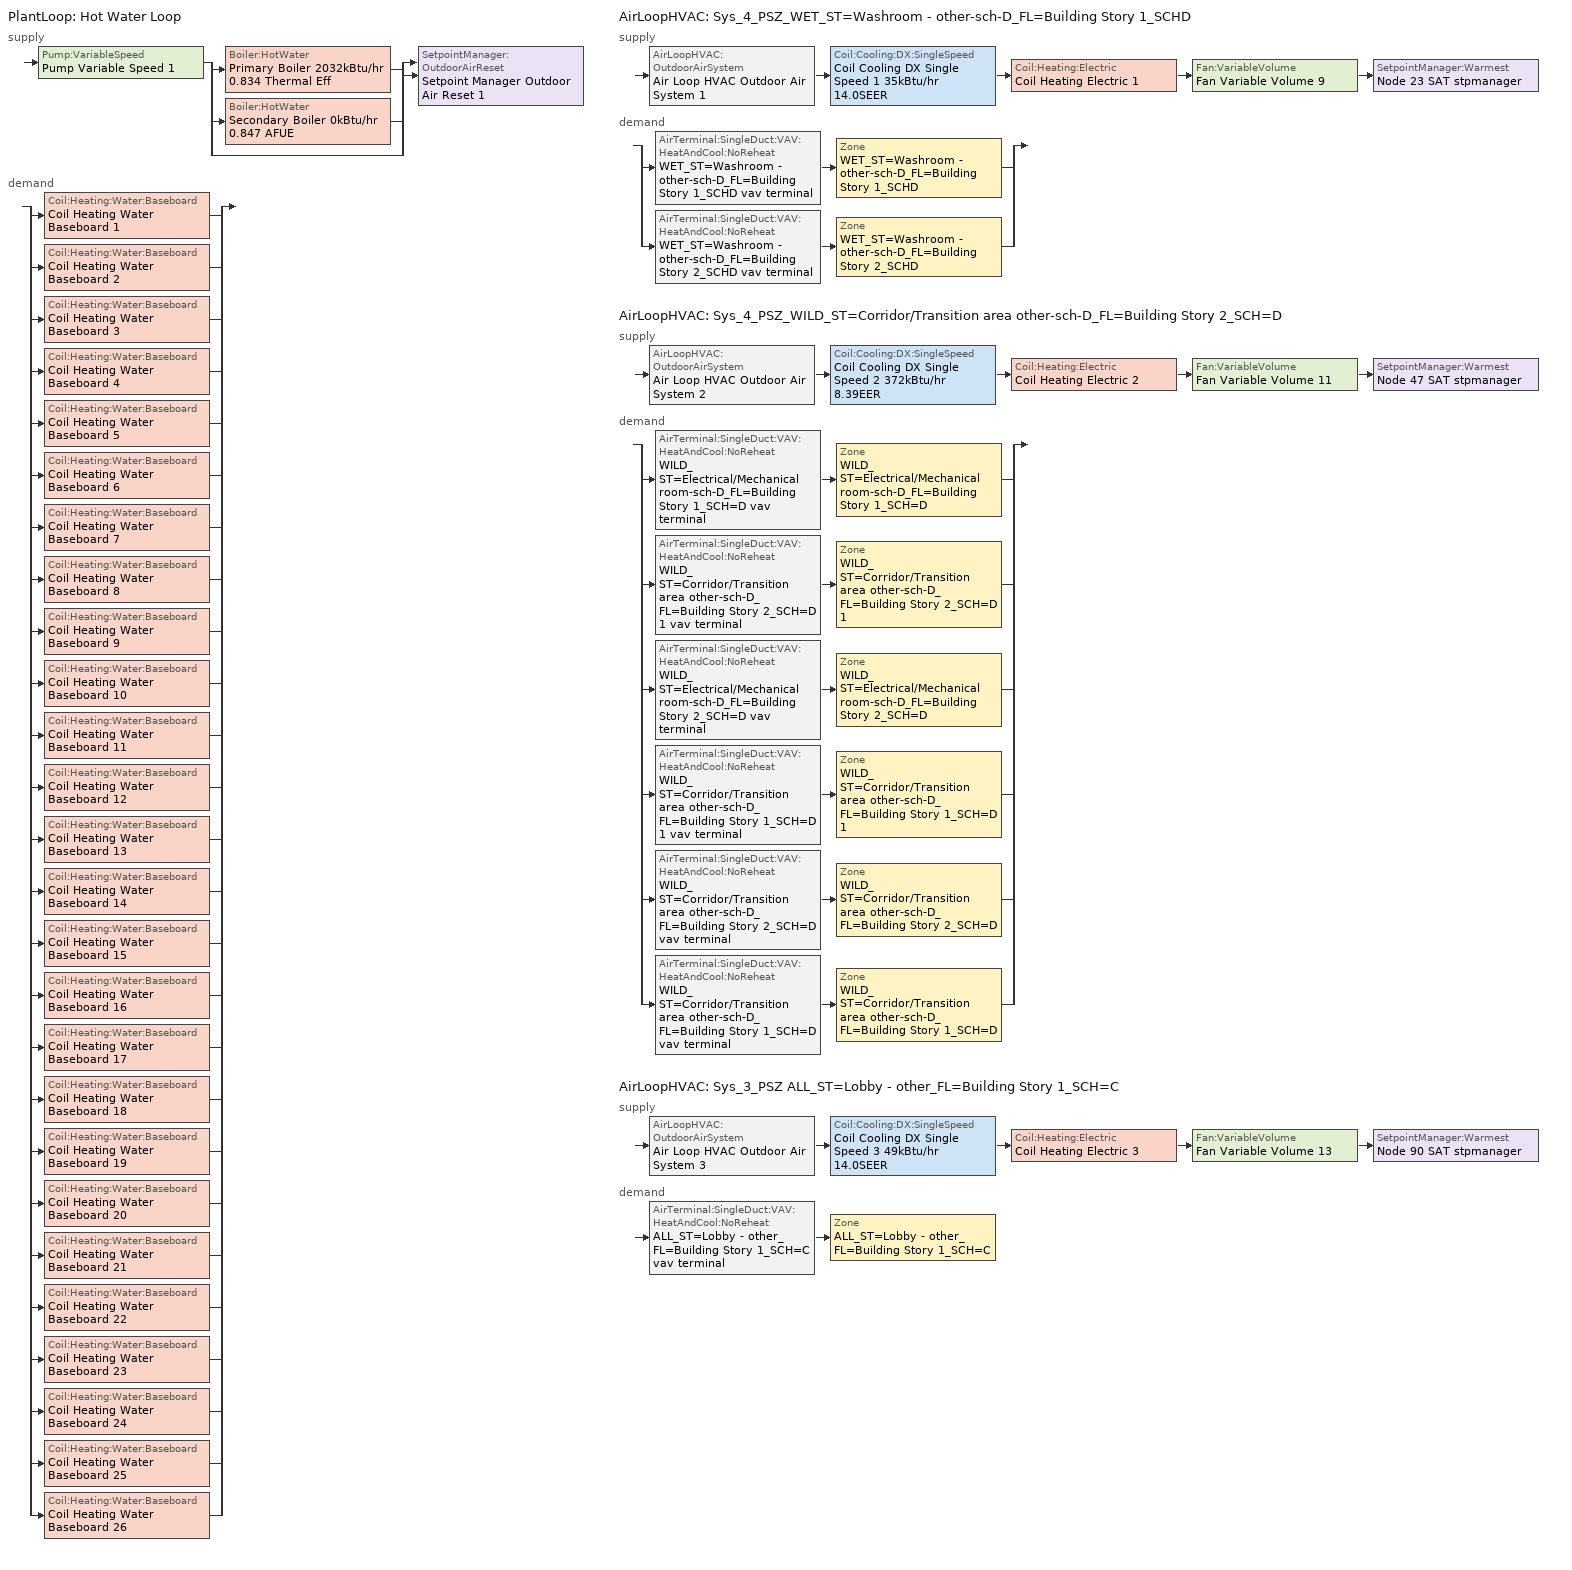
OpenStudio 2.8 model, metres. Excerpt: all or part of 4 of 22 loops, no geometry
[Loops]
PlantLoop 'Hot Water Loop'
 supply: Pump:VariableSpeed 'Pump Variable Speed 1' > split
  | Boiler:HotWater 'Primary Boiler 2032kBtu/hr 0.834 Thermal Eff'
  | Boiler:HotWater 'Secondary Boiler 0kBtu/hr 0.847 AFUE'
  | bypass
  join > SetpointManager:OutdoorAirReset 'Setpoint Manager Outdoor Air Reset 1'
 demand: split
  | Coil:Heating:Water:Baseboard 'Coil Heating Water Baseboard 1'
  | Coil:Heating:Water:Baseboard 'Coil Heating Water Baseboard 2'
  | Coil:Heating:Water:Baseboard 'Coil Heating Water Baseboard 3'
  | Coil:Heating:Water:Baseboard 'Coil Heating Water Baseboard 4'
  | Coil:Heating:Water:Baseboard 'Coil Heating Water Baseboard 5'
  | Coil:Heating:Water:Baseboard 'Coil Heating Water Baseboard 6'
  | Coil:Heating:Water:Baseboard 'Coil Heating Water Baseboard 7'
  | Coil:Heating:Water:Baseboard 'Coil Heating Water Baseboard 8'
  | Coil:Heating:Water:Baseboard 'Coil Heating Water Baseboard 9'
  | Coil:Heating:Water:Baseboard 'Coil Heating Water Baseboard 10'
  | Coil:Heating:Water:Baseboard 'Coil Heating Water Baseboard 11'
  | Coil:Heating:Water:Baseboard 'Coil Heating Water Baseboard 12'
  | Coil:Heating:Water:Baseboard 'Coil Heating Water Baseboard 13'
  | Coil:Heating:Water:Baseboard 'Coil Heating Water Baseboard 14'
  | Coil:Heating:Water:Baseboard 'Coil Heating Water Baseboard 15'
  | Coil:Heating:Water:Baseboard 'Coil Heating Water Baseboard 16'
  | Coil:Heating:Water:Baseboard 'Coil Heating Water Baseboard 17'
  | Coil:Heating:Water:Baseboard 'Coil Heating Water Baseboard 18'
  | Coil:Heating:Water:Baseboard 'Coil Heating Water Baseboard 19'
  | Coil:Heating:Water:Baseboard 'Coil Heating Water Baseboard 20'
  | Coil:Heating:Water:Baseboard 'Coil Heating Water Baseboard 21'
  | Coil:Heating:Water:Baseboard 'Coil Heating Water Baseboard 22'
  | Coil:Heating:Water:Baseboard 'Coil Heating Water Baseboard 23'
  | Coil:Heating:Water:Baseboard 'Coil Heating Water Baseboard 24'
  | Coil:Heating:Water:Baseboard 'Coil Heating Water Baseboard 25'
  | Coil:Heating:Water:Baseboard 'Coil Heating Water Baseboard 26'
AirLoopHVAC 'Sys_4_PSZ_WET_ST=Washroom - other-sch-D_FL=Building Story 1_SCHD'
 supply: AirLoopHVAC:OutdoorAirSystem 'Air Loop HVAC Outdoor Air System 1' > Coil:Cooling:DX:SingleSpeed 'Coil Cooling DX Single Speed 1 35kBtu/hr 14.0SEER' > Coil:Heating:Electric 'Coil Heating Electric 1' > Fan:VariableVolume 'Fan Variable Volume 9' > SetpointManager:Warmest 'Node 23 SAT stpmanager'
 demand: split
  | AirTerminal:SingleDuct:VAV:HeatAndCool:NoReheat 'WET_ST=Washroom - other-sch-D_FL=Building Story 1_SCHD vav terminal' > Zone 'WET_ST=Washroom - other-sch-D_FL=Building Story 1_SCHD'
  | AirTerminal:SingleDuct:VAV:HeatAndCool:NoReheat 'WET_ST=Washroom - other-sch-D_FL=Building Story 2_SCHD vav terminal' > Zone 'WET_ST=Washroom - other-sch-D_FL=Building Story 2_SCHD'
AirLoopHVAC 'Sys_4_PSZ_WILD_ST=Corridor/Transition area other-sch-D_FL=Building Story 2_SCH=D'
 supply: AirLoopHVAC:OutdoorAirSystem 'Air Loop HVAC Outdoor Air System 2' > Coil:Cooling:DX:SingleSpeed 'Coil Cooling DX Single Speed 2 372kBtu/hr 8.39EER' > Coil:Heating:Electric 'Coil Heating Electric 2' > Fan:VariableVolume 'Fan Variable Volume 11' > SetpointManager:Warmest 'Node 47 SAT stpmanager'
 demand: split
  | AirTerminal:SingleDuct:VAV:HeatAndCool:NoReheat 'WILD_ST=Electrical/Mechanical room-sch-D_FL=Building Story 1_SCH=D vav terminal' > Zone 'WILD_ST=Electrical/Mechanical room-sch-D_FL=Building Story 1_SCH=D'
  | AirTerminal:SingleDuct:VAV:HeatAndCool:NoReheat 'WILD_ST=Corridor/Transition area other-sch-D_FL=Building Story 2_SCH=D 1 vav terminal' > Zone 'WILD_ST=Corridor/Transition area other-sch-D_FL=Building Story 2_SCH=D 1'
  | AirTerminal:SingleDuct:VAV:HeatAndCool:NoReheat 'WILD_ST=Electrical/Mechanical room-sch-D_FL=Building Story 2_SCH=D vav terminal' > Zone 'WILD_ST=Electrical/Mechanical room-sch-D_FL=Building Story 2_SCH=D'
  | AirTerminal:SingleDuct:VAV:HeatAndCool:NoReheat 'WILD_ST=Corridor/Transition area other-sch-D_FL=Building Story 1_SCH=D 1 vav terminal' > Zone 'WILD_ST=Corridor/Transition area other-sch-D_FL=Building Story 1_SCH=D 1'
  | AirTerminal:SingleDuct:VAV:HeatAndCool:NoReheat 'WILD_ST=Corridor/Transition area other-sch-D_FL=Building Story 2_SCH=D vav terminal' > Zone 'WILD_ST=Corridor/Transition area other-sch-D_FL=Building Story 2_SCH=D'
  | AirTerminal:SingleDuct:VAV:HeatAndCool:NoReheat 'WILD_ST=Corridor/Transition area other-sch-D_FL=Building Story 1_SCH=D vav terminal' > Zone 'WILD_ST=Corridor/Transition area other-sch-D_FL=Building Story 1_SCH=D'
AirLoopHVAC 'Sys_3_PSZ ALL_ST=Lobby - other_FL=Building Story 1_SCH=C'
 supply: AirLoopHVAC:OutdoorAirSystem 'Air Loop HVAC Outdoor Air System 3' > Coil:Cooling:DX:SingleSpeed 'Coil Cooling DX Single Speed 3 49kBtu/hr 14.0SEER' > Coil:Heating:Electric 'Coil Heating Electric 3' > Fan:VariableVolume 'Fan Variable Volume 13' > SetpointManager:Warmest 'Node 90 SAT stpmanager'
 demand: AirTerminal:SingleDuct:VAV:HeatAndCool:NoReheat 'ALL_ST=Lobby - other_FL=Building Story 1_SCH=C vav terminal' > Zone 'ALL_ST=Lobby - other_FL=Building Story 1_SCH=C'
[Sizing:Zone] Zone Cooling Design Supply Air Temperature Input Method=SupplyAirTemperature; Zone Cooling Design Supply Air Temperature {C}=13; Zone Cooling Design Supply Air Temperature Difference {deltaC}=11.11; Zone Heating Design Supply Air Temperature Input Method=SupplyAirTemperature; Zone Heating Design Supply Air Temperature {C}=43; Zone Heating Design Supply Air Temperature Difference {deltaC}=11.11; Zone Cooling Design Supply Air Humidity Ratio {kg-H2O/kg-air}=0.0085; Zone Heating Design Supply Air Humidity Ratio {kg-H2O/kg-air}=0.008; Zone Heating Sizing Factor=1.3; Zone Cooling Sizing Factor=1.1; Cooling Design Air Flow Method=DesignDay; Heating Design Air Flow Method=DesignDay; Account for Dedicated Outdoor Air System=No; Dedicated Outdoor Air System Control Strategy=NeutralSupplyAir; Dedicated Outdoor Air Low Setpoint Temperature for Design {C}=autosize; Dedicated Outdoor Air High Setpoint Temperature for Design {C}=autosize
WET_ST=Washroom - other-sch-D_FL=Building Story 1_SCHD; WET_ST=Washroom - other-sch-D_FL=Building Story 2_SCHD; ALL_ST=Lobby - other_FL=Building Story 1_SCH=C; WILD_ST=Corridor/Transition area other-sch-D_FL=Building Story 2_SCH=D; WILD_ST=Corridor/Transition area other-sch-D_FL=Building Story 1_SCH=D; WILD_ST=Corridor/Transition area other-sch-D_FL=Building Story 1_SCH=D 1; WILD_ST=Corridor/Transition area other-sch-D_FL=Building Story 2_SCH=D 1; WILD_ST=Electrical/Mechanical room-sch-D_FL=Building Story 1_SCH=D; WILD_ST=Electrical/Mechanical room-sch-D_FL=Building Story 2_SCH=D
[Zone equipment]
WET_ST=Washroom - other-sch-D_FL=Building Story 1_SCHD: WET_ST=Washroom - other-sch-D_FL=Building Story 1_SCHD erv doas, Zone HVAC Baseboard Convective Water 1, WET_ST=Washroom - other-sch-D_FL=Building Story 1_SCHD vav terminal
WET_ST=Washroom - other-sch-D_FL=Building Story 2_SCHD: WET_ST=Washroom - other-sch-D_FL=Building Story 2_SCHD erv doas, Zone HVAC Baseboard Convective Water 2, WET_ST=Washroom - other-sch-D_FL=Building Story 2_SCHD vav terminal
ALL_ST=Lobby - other_FL=Building Story 1_SCH=C: ALL_ST=Lobby - other_FL=Building Story 1_SCH=C erv doas, Zone HVAC Baseboard Convective Water 9, ALL_ST=Lobby - other_FL=Building Story 1_SCH=C vav terminal
WILD_ST=Corridor/Transition area other-sch-D_FL=Building Story 2_SCH=D: WILD_ST=Corridor/Transition area other-sch-D_FL=Building Story 2_SCH=D erv doas, Zone HVAC Baseboard Convective Water 3, WILD_ST=Corridor/Transition area other-sch-D_FL=Building Story 2_SCH=D vav terminal
WILD_ST=Corridor/Transition area other-sch-D_FL=Building Story 1_SCH=D: WILD_ST=Corridor/Transition area other-sch-D_FL=Building Story 1_SCH=D erv doas, Zone HVAC Baseboard Convective Water 4, WILD_ST=Corridor/Transition area other-sch-D_FL=Building Story 1_SCH=D vav terminal
WILD_ST=Corridor/Transition area other-sch-D_FL=Building Story 1_SCH=D 1: WILD_ST=Corridor/Transition area other-sch-D_FL=Building Story 1_SCH=D 1 erv doas, Zone HVAC Baseboard Convective Water 5, WILD_ST=Corridor/Transition area other-sch-D_FL=Building Story 1_SCH=D 1 vav terminal
WILD_ST=Corridor/Transition area other-sch-D_FL=Building Story 2_SCH=D 1: WILD_ST=Corridor/Transition area other-sch-D_FL=Building Story 2_SCH=D 1 erv doas, Zone HVAC Baseboard Convective Water 6, WILD_ST=Corridor/Transition area other-sch-D_FL=Building Story 2_SCH=D 1 vav terminal
WILD_ST=Electrical/Mechanical room-sch-D_FL=Building Story 1_SCH=D: WILD_ST=Electrical/Mechanical room-sch-D_FL=Building Story 1_SCH=D erv doas, Zone HVAC Baseboard Convective Water 7, WILD_ST=Electrical/Mechanical room-sch-D_FL=Building Story 1_SCH=D vav terminal
WILD_ST=Electrical/Mechanical room-sch-D_FL=Building Story 2_SCH=D: WILD_ST=Electrical/Mechanical room-sch-D_FL=Building Story 2_SCH=D erv doas, Zone HVAC Baseboard Convective Water 8, WILD_ST=Electrical/Mechanical room-sch-D_FL=Building Story 2_SCH=D vav terminal
[PlantLoop]
Hot Water Loop: Fluid Type=Water; Glycol Concentration=0; Plant Loop Volume {m3}=Autocalculate; Load Distribution Scheme=Optimal
[Sizing:Plant]
Hot Water Loop: Loop Type=Heating; Design Loop Exit Temperature {C}=82; Loop Design Temperature Difference {deltaC}=16; Sizing Option=NonCoincident; Zone Timesteps in Averaging Window=1; Coincident Sizing Factor Mode=None
[Pump:VariableSpeed]
Pump Variable Speed 1: Motor Efficiency=0.895; Pump Control Type=Intermittent; Skin Loss Radiative Fraction=0.5; Design Power Sizing Method=PowerPerFlowPerPressure; Design Electric Power per Unit Flow Rate {W/(m3/s)}=348701.1; Design Shaft Power per Unit Flow Rate per Unit Head {W-s/m3-Pa}=1.50185; Design Minimum Flow Rate Fraction=0
[Boiler:HotWater] Fuel Type=FuelOil#2; Nominal Thermal Efficiency=0.96; Normalized Boiler Efficiency Curve=BOILER-EFFFPLR-NECB2011; Water Outlet Upper Temperature Limit {C}=99; Parasitic Electric Load {W}=0; Sizing Factor=1
Name | Nominal Capacity {W} | Minimum Part Load Ratio | Boiler Flow Mode
Primary Boiler 2032kBtu/hr 0.834 Thermal Eff | 595603 | 0.25 | LeavingSetpointModulated
Secondary Boiler 0kBtu/hr 0.847 AFUE | 0.001 |  | ConstantFlow
[SetpointManager:OutdoorAirReset]
Setpoint Manager Outdoor Air Reset 1: Control Variable=Temperature; Setpoint at Outdoor Low Temperature {C}=82; Outdoor Low Temperature {C}=-16; Setpoint at Outdoor High Temperature {C}=60; Outdoor High Temperature {C}=0
[AirLoopHVAC] Design Supply Air Flow Rate {m3/s}=AutoSize
Name | Availability Schedule
Sys_4_PSZ_WET_ST=Washroom - other-sch-D_FL=Building Story 1_SCHD | Sys_4_PSZ_WET_ST=Washroom - other-sch-D_FL=Building Story 1_SCHD Occ Sch
Sys_4_PSZ_WILD_ST=Corridor/Transition area other-sch-D_FL=Building Story 2_SCH=D | Sys_4_PSZ_WILD_ST=Corridor/Transition area other-sch-D_FL=Building Story 2_SCH=D Occ Sch
Sys_3_PSZ ALL_ST=Lobby - other_FL=Building Story 1_SCH=C | Sys_3_PSZ ALL_ST=Lobby - other_FL=Building Story 1_SCH=C Occ Sch
[Sizing:System] Type of Load to Size On=Sensible; Design Outdoor Air Flow Rate {m3/s}=Autosize; Central Heating Maximum System Air Flow Ratio=1; Preheat Design Temperature {C}=7; Preheat Design Humidity Ratio {kg-H2O/kg-Air}=0.008; Precool Design Temperature {C}=13; Precool Design Humidity Ratio {kg-H2O/kg-Air}=0.008; Central Cooling Design Supply Air Temperature {C}=13; Central Heating Design Supply Air Temperature {C}=43; Sizing Option=NonCoincident; 100% Outdoor Air in Cooling=No; 100% Outdoor Air in Heating=No; Central Cooling Design Supply Air Humidity Ratio {kg-H2O/kg-Air}=0.0085; Central Heating Design Supply Air Humidity Ratio {kg-H2O/kg-Air}=0.008; Cooling Design Air Flow Method=DesignDay; Cooling Design Air Flow Rate {m3/s}=0; Heating Design Air Flow Method=DesignDay; Heating Design Air Flow Rate {m3/s}=0; System Outdoor Air Method=ZoneSum; Zone Maximum Outdoor Air Fraction=1; Cooling Supply Air Flow Rate Per Floor Area {m3/s-m2}=0.00996765; Cooling Fraction of Autosized Cooling Supply Air Flow Rate=1; Cooling Supply Air Flow Rate Per Unit Cooling Capacity {m3/s-W}=3.94755e-05; Heating Supply Air Flow Rate Per Floor Area {m3/s-m2}=0.00996765; Heating Fraction of Autosized Heating Supply Air Flow Rate=1; Heating Fraction of Autosized Cooling Supply Air Flow Rate=1; Heating Supply Air Flow Rate Per Unit Heating Capacity {m3/s-W}=3.15882e-05; Cooling Design Capacity Method=CoolingDesignCapacity; Cooling Design Capacity {W}=autosize; Cooling Design Capacity Per Floor Area {W/m2}=234.7; Fraction of Autosized Cooling Design Capacity=1; Heating Design Capacity Method=HeatingDesignCapacity; Heating Design Capacity {W}=autosize; Heating Design Capacity Per Floor Area {W/m2}=157; Fraction of Autosized Heating Design Capacity=1; Central Cooling Capacity Control Method=OnOff
Sys_4_PSZ_WET_ST=Washroom - other-sch-D_FL=Building Story 1_SCHD; Sys_4_PSZ_WILD_ST=Corridor/Transition area other-sch-D_FL=Building Story 2_SCH=D; Sys_3_PSZ ALL_ST=Lobby - other_FL=Building Story 1_SCH=C
[Coil:Heating:Electric] Availability Schedule=Always On Discrete
Coil Heating Electric 1; Coil Heating Electric 2; Coil Heating Electric 3
[Coil:Cooling:DX:SingleSpeed] Availability Schedule=Always On Discrete; Rated Total Cooling Capacity {W}=autosize; Rated Sensible Heat Ratio=autosize; Rated Air Flow Rate {m3/s}=autosize; Rated Evaporator Fan Power Per Volume Flow Rate {W/(m3/s)}=773.3; Total Cooling Capacity Function of Temperature Curve=DXCOOL-NECB2011-REF-CAPFT; Total Cooling Capacity Function of Flow Fraction Curve=DXCOOL-NECB2011-REF-CAPFFLOW; Energy Input Ratio Function of Temperature Curve=DXCOOL-NECB2011-REF-COOLEIRFT; Energy Input Ratio Function of Flow Fraction Curve=DXCOOL-NECB2011-REF-COOLEIRFFLOW; Part Load Fraction Correlation Curve=DXCOOL-NECB2011-REF-COOLPLFFPLR; Condenser Type=AirCooled; Evaporative Condenser Effectiveness=0; Evaporative Condenser Air Flow Rate {m3/s}=Autosize; Evaporative Condenser Pump Rated Power Consumption {W}=Autosize; Crankcase Heater Capacity {W}=0; Maximum Outdoor Dry-Bulb Temperature for Crankcase Heater Operation {C}=0; Basin Heater Capacity {W/K}=0; Basin Heater Setpoint Temperature {C}=10
Name | Rated COP {W/W}
Coil Cooling DX Single Speed 1 35kBtu/hr 14.0SEER; Coil Cooling DX Single Speed 3 49kBtu/hr 14.0SEER | 3.8248
Coil Cooling DX Single Speed 2 372kBtu/hr 8.39EER | 3.08034
[Controller:OutdoorAir] Minimum Outdoor Air Flow Rate {m3/s}=0; Maximum Outdoor Air Flow Rate {m3/s}=0; Economizer Control Action Type=ModulateFlow; Lockout Type=NoLockout; Minimum Limit Type=FixedMinimum; High Humidity Control=No; Heat Recovery Bypass Control Type=BypassWhenOAFlowGreaterThanMinimum
Name | Economizer Control Type | Economizer Maximum Limit Dry-Bulb Temperature {C} | Economizer Maximum Limit Enthalpy {J/kg} | Economizer Minimum Limit Dry-Bulb Temperature {C} | Minimum Outdoor Air Schedule | Controller Mechanical Ventilation
Controller Outdoor Air 1 | NoEconomizer | 28 | 64000 | -100 | Sys_4_PSZ_WET_ST=Washroom - other-sch-D_FL=Building Story 1_SCHD Occ Sch | Controller Mechanical Ventilation 1
Controller Outdoor Air 2 | DifferentialEnthalpy |  |  |  | Sys_4_PSZ_WILD_ST=Corridor/Transition area other-sch-D_FL=Building Story 2_SCH=D Occ Sch | Controller Mechanical Ventilation 2
Controller Outdoor Air 3 | NoEconomizer | 28 | 64000 | -100 | Sys_3_PSZ ALL_ST=Lobby - other_FL=Building Story 1_SCH=C Occ Sch | Controller Mechanical Ventilation 3
[Controller:MechanicalVentilation] Availability Schedule=Always On Discrete; System Outdoor Air Method=ZoneSum
Controller Mechanical Ventilation 1; Controller Mechanical Ventilation 2; Controller Mechanical Ventilation 3
[AirLoopHVAC:OutdoorAirSystem]
Name | Controller
Air Loop HVAC Outdoor Air System 1 | Controller Outdoor Air 1
Air Loop HVAC Outdoor Air System 2 | Controller Outdoor Air 2
Air Loop HVAC Outdoor Air System 3 | Controller Outdoor Air 3
[Coil:Heating:Water:Baseboard] Heating Design Capacity Method=HeatingDesignCapacity; Heating Design Capacity {W}=autosize; Heating Design Capacity Per Floor Area {W/m2}=0; Fraction of Autosized Heating Design Capacity=0.8
Coil Heating Water Baseboard 1; Coil Heating Water Baseboard 2; Coil Heating Water Baseboard 3; Coil Heating Water Baseboard 4; Coil Heating Water Baseboard 5; Coil Heating Water Baseboard 6; Coil Heating Water Baseboard 7; Coil Heating Water Baseboard 8; Coil Heating Water Baseboard 9; Coil Heating Water Baseboard 10; Coil Heating Water Baseboard 11; Coil Heating Water Baseboard 12; Coil Heating Water Baseboard 13; Coil Heating Water Baseboard 14; Coil Heating Water Baseboard 15; Coil Heating Water Baseboard 16; Coil Heating Water Baseboard 17; Coil Heating Water Baseboard 18; Coil Heating Water Baseboard 19; Coil Heating Water Baseboard 20; Coil Heating Water Baseboard 21; Coil Heating Water Baseboard 22; Coil Heating Water Baseboard 23; Coil Heating Water Baseboard 24; Coil Heating Water Baseboard 25; Coil Heating Water Baseboard 26
[ZoneHVAC:Baseboard:Convective:Water] Availability Schedule=Always On Discrete
Name | Heating Coil
Zone HVAC Baseboard Convective Water 1 | Coil Heating Water Baseboard 1
Zone HVAC Baseboard Convective Water 2 | Coil Heating Water Baseboard 2
Zone HVAC Baseboard Convective Water 3 | Coil Heating Water Baseboard 3
Zone HVAC Baseboard Convective Water 4 | Coil Heating Water Baseboard 4
Zone HVAC Baseboard Convective Water 5 | Coil Heating Water Baseboard 5
Zone HVAC Baseboard Convective Water 6 | Coil Heating Water Baseboard 6
Zone HVAC Baseboard Convective Water 7 | Coil Heating Water Baseboard 7
Zone HVAC Baseboard Convective Water 8 | Coil Heating Water Baseboard 8
Zone HVAC Baseboard Convective Water 9 | Coil Heating Water Baseboard 9
Zone HVAC Baseboard Convective Water 10 | Coil Heating Water Baseboard 10
Zone HVAC Baseboard Convective Water 11 | Coil Heating Water Baseboard 11
Zone HVAC Baseboard Convective Water 12 | Coil Heating Water Baseboard 12
Zone HVAC Baseboard Convective Water 13 | Coil Heating Water Baseboard 13
Zone HVAC Baseboard Convective Water 14 | Coil Heating Water Baseboard 14
Zone HVAC Baseboard Convective Water 15 | Coil Heating Water Baseboard 15
Zone HVAC Baseboard Convective Water 16 | Coil Heating Water Baseboard 16
Zone HVAC Baseboard Convective Water 17 | Coil Heating Water Baseboard 17
Zone HVAC Baseboard Convective Water 18 | Coil Heating Water Baseboard 18
Zone HVAC Baseboard Convective Water 19 | Coil Heating Water Baseboard 19
Zone HVAC Baseboard Convective Water 20 | Coil Heating Water Baseboard 20
Zone HVAC Baseboard Convective Water 21 | Coil Heating Water Baseboard 21
Zone HVAC Baseboard Convective Water 22 | Coil Heating Water Baseboard 22
Zone HVAC Baseboard Convective Water 23 | Coil Heating Water Baseboard 23
Zone HVAC Baseboard Convective Water 24 | Coil Heating Water Baseboard 24
Zone HVAC Baseboard Convective Water 25 | Coil Heating Water Baseboard 25
Zone HVAC Baseboard Convective Water 26 | Coil Heating Water Baseboard 26
[HeatExchanger:AirToAir:SensibleAndLatent] Availability Schedule=Always On Discrete; Nominal Supply Air Flow Rate {m3/s}=autosize; Heat Exchanger Type=Rotary; Threshold Temperature {C}=-23.3; Initial Defrost Time Fraction=0.167
Name | Sensible Effectiveness at 100% Heating Air Flow | Latent Effectiveness at 100% Heating Air Flow | Sensible Effectiveness at 75% Heating Air Flow | Latent Effectiveness at 75% Heating Air Flow | Sensible Effectiveness at 100% Cooling Air Flow | Latent Effectiveness at 100% Cooling Air Flow | Sensible Effectiveness at 75% Cooling Air Flow | Latent Effectiveness at 75% Cooling Air Flow | Nominal Electric Power {W} | Supply Air Outlet Temperature Control | Frost Control Type | Rate of Defrost Time Fraction Increase {1/K} | Economizer Lockout
Sys_3_PSZ ALL_ST=Audience seating area permanent - auditorium_FL=Building Story 1_SCH=C ERV | 0.9 | 0.9 | 0.9 | 0.9 | 0.9 | 0.9 | 0.9 | 0.9 | 2966.94 | Yes | ExhaustOnly | 1.44 | Yes
Sys_3_PSZ ALL_ST=Classroom/Lecture hall/Training room other_FL=Building Story 1_SCH=D ERV | 0.9 | 0.9 | 0.9 | 0.9 | 0.9 | 0.9 | 0.9 | 0.9 | 643.229 | Yes | ExhaustOnly | 1.44 | Yes
WET_ST=Washroom - other-sch-D_FL=Building Story 1_SCHD erv hx; WET_ST=Washroom - other-sch-D_FL=Building Story 2_SCHD erv hx | 0.76 | 0.75 | 0.81 | 0.75 | 0.76 | 0.75 | 0.81 | 0.75 | 95.92574 | No | ExhaustAirRecirculation | 0.012 | No
WILD_ST=Electrical/Mechanical room-sch-D_FL=Building Story 1_SCH=D erv hx; WILD_ST=Electrical/Mechanical room-sch-D_FL=Building Story 2_SCH=D erv hx | 0.76 | 0.75 | 0.81 | 0.75 | 0.76 | 0.75 | 0.81 | 0.75 | 124.793 | No | ExhaustAirRecirculation | 0.012 | No
WILD_ST=Corridor/Transition area other-sch-D_FL=Building Story 2_SCH=D 1 erv hx; WILD_ST=Corridor/Transition area other-sch-D_FL=Building Story 1_SCH=D 1 erv hx | 0.76 | 0.75 | 0.81 | 0.75 | 0.76 | 0.75 | 0.81 | 0.75 | 259.946 | No | ExhaustAirRecirculation | 0.012 | No
WILD_ST=Corridor/Transition area other-sch-D_FL=Building Story 2_SCH=D erv hx; WILD_ST=Corridor/Transition area other-sch-D_FL=Building Story 1_SCH=D erv hx | 0.76 | 0.75 | 0.81 | 0.75 | 0.76 | 0.75 | 0.81 | 0.75 | 299.311 | No | ExhaustAirRecirculation | 0.012 | No
ALL_ST=Lobby - other_FL=Building Story 1_SCH=C erv hx | 0.76 | 0.75 | 0.81 | 0.75 | 0.76 | 0.75 | 0.81 | 0.75 | 669.997 | No | ExhaustAirRecirculation | 0.012 | No
[Fan:VariableVolume] Availability Schedule=Always On Discrete; Fan Total Efficiency=0.7; Pressure Rise {Pa}=640; Maximum Flow Rate {m3/s}=Autosize; Fan Power Minimum Flow Rate Input Method=Fraction; Fan Power Minimum Flow Fraction=0.3; Fan Power Minimum Air Flow Rate {m3/s}=0; Motor Efficiency=0.9; Motor In Airstream Fraction=1; Fan Power Coefficient 1=0.0407599; Fan Power Coefficient 2=0.088045; Fan Power Coefficient 3=-0.0729261; Fan Power Coefficient 4=0.94374; Fan Power Coefficient 5=0
Fan Variable Volume 9; Fan Variable Volume 11; Fan Variable Volume 13
[SetpointManager:Warmest] Control Variable=Temperature; Minimum Setpoint Temperature {C}=12; Maximum Setpoint Temperature {C}=35; Strategy=MaximumTemperature
Node 23 SAT stpmanager; Node 47 SAT stpmanager; Node 90 SAT stpmanager
[AirTerminal:SingleDuct:VAV:HeatAndCool:NoReheat] Availability Schedule=Always On Discrete; Maximum Air Flow Rate {m3/s}=autosize; Zone Minimum Air Flow Fraction=0.05
WET_ST=Washroom - other-sch-D_FL=Building Story 1_SCHD vav terminal; WET_ST=Washroom - other-sch-D_FL=Building Story 2_SCHD vav terminal; WILD_ST=Electrical/Mechanical room-sch-D_FL=Building Story 1_SCH=D vav terminal; WILD_ST=Corridor/Transition area other-sch-D_FL=Building Story 2_SCH=D 1 vav terminal; WILD_ST=Electrical/Mechanical room-sch-D_FL=Building Story 2_SCH=D vav terminal; WILD_ST=Corridor/Transition area other-sch-D_FL=Building Story 1_SCH=D 1 vav terminal; WILD_ST=Corridor/Transition area other-sch-D_FL=Building Story 2_SCH=D vav terminal; WILD_ST=Corridor/Transition area other-sch-D_FL=Building Story 1_SCH=D vav terminal; ALL_ST=Lobby - other_FL=Building Story 1_SCH=C vav terminal
[ZoneHVAC:EnergyRecoveryVentilator:Controller] Temperature High Limit {C}=19; Temperature Low Limit {C}=13; Exhaust Air Temperature Limit=NoExhaustAirTemperatureLimit; Exhaust Air Enthalpy Limit=NoExhaustAirEnthalpyLimit; Time of Day Economizer Flow Control Schedule=Always Off Discrete; High Humidity Control Flag=No; High Humidity Outdoor Air Flow Ratio=1; Control High Indoor Humidity Based on Outdoor Humidity Ratio=Yes
Name | Electronic Enthalpy Limit Curve
WET_ST=Washroom - other-sch-D_FL=Building Story 1_SCHD erv contr | Curve Cubic 11
WET_ST=Washroom - other-sch-D_FL=Building Story 2_SCHD erv contr | Curve Cubic 12
WILD_ST=Electrical/Mechanical room-sch-D_FL=Building Story 1_SCH=D erv contr | Curve Cubic 14
WILD_ST=Corridor/Transition area other-sch-D_FL=Building Story 2_SCH=D 1 erv contr | Curve Cubic 15
WILD_ST=Electrical/Mechanical room-sch-D_FL=Building Story 2_SCH=D erv contr | Curve Cubic 16
WILD_ST=Corridor/Transition area other-sch-D_FL=Building Story 1_SCH=D 1 erv contr | Curve Cubic 17
WILD_ST=Corridor/Transition area other-sch-D_FL=Building Story 2_SCH=D erv contr | Curve Cubic 18
WILD_ST=Corridor/Transition area other-sch-D_FL=Building Story 1_SCH=D erv contr | Curve Cubic 19
ALL_ST=Lobby - other_FL=Building Story 1_SCH=C erv contr | Curve Cubic 21
[Fan:OnOff] Availability Schedule=Always On Discrete; Fan Total Efficiency=0.75; Pressure Rise {Pa}=200; Maximum Flow Rate {m3/s}=autosize; Motor Efficiency=0.9; Motor In Airstream Fraction=1
Name | Fan Power Ratio Function of Speed Ratio Curve | Fan Efficiency Ratio Function of Speed Ratio Curve
WET_ST=Washroom - other-sch-D_FL=Building Story 1_SCHD erv sup fan | Fan On Off Power Curve 18 | Fan On Off Efficiency Curve 18
WET_ST=Washroom - other-sch-D_FL=Building Story 1_SCHD erv exh fan | Fan On Off Power Curve 19 | Fan On Off Efficiency Curve 19
WET_ST=Washroom - other-sch-D_FL=Building Story 2_SCHD erv sup fan | Fan On Off Power Curve 20 | Fan On Off Efficiency Curve 20
WET_ST=Washroom - other-sch-D_FL=Building Story 2_SCHD erv exh fan | Fan On Off Power Curve 21 | Fan On Off Efficiency Curve 21
WILD_ST=Electrical/Mechanical room-sch-D_FL=Building Story 1_SCH=D erv sup fan | Fan On Off Power Curve 24 | Fan On Off Efficiency Curve 24
WILD_ST=Electrical/Mechanical room-sch-D_FL=Building Story 1_SCH=D erv exh fan | Fan On Off Power Curve 25 | Fan On Off Efficiency Curve 25
WILD_ST=Corridor/Transition area other-sch-D_FL=Building Story 2_SCH=D 1 erv sup fan | Fan On Off Power Curve 26 | Fan On Off Efficiency Curve 26
WILD_ST=Corridor/Transition area other-sch-D_FL=Building Story 2_SCH=D 1 erv exh fan | Fan On Off Power Curve 27 | Fan On Off Efficiency Curve 27
WILD_ST=Electrical/Mechanical room-sch-D_FL=Building Story 2_SCH=D erv sup fan | Fan On Off Power Curve 28 | Fan On Off Efficiency Curve 28
WILD_ST=Electrical/Mechanical room-sch-D_FL=Building Story 2_SCH=D erv exh fan | Fan On Off Power Curve 29 | Fan On Off Efficiency Curve 29
WILD_ST=Corridor/Transition area other-sch-D_FL=Building Story 1_SCH=D 1 erv sup fan | Fan On Off Power Curve 30 | Fan On Off Efficiency Curve 30
WILD_ST=Corridor/Transition area other-sch-D_FL=Building Story 1_SCH=D 1 erv exh fan | Fan On Off Power Curve 31 | Fan On Off Efficiency Curve 31
WILD_ST=Corridor/Transition area other-sch-D_FL=Building Story 2_SCH=D erv sup fan | Fan On Off Power Curve 32 | Fan On Off Efficiency Curve 32
WILD_ST=Corridor/Transition area other-sch-D_FL=Building Story 2_SCH=D erv exh fan | Fan On Off Power Curve 33 | Fan On Off Efficiency Curve 33
WILD_ST=Corridor/Transition area other-sch-D_FL=Building Story 1_SCH=D erv sup fan | Fan On Off Power Curve 34 | Fan On Off Efficiency Curve 34
WILD_ST=Corridor/Transition area other-sch-D_FL=Building Story 1_SCH=D erv exh fan | Fan On Off Power Curve 35 | Fan On Off Efficiency Curve 35
ALL_ST=Lobby - other_FL=Building Story 1_SCH=C erv sup fan | Fan On Off Power Curve 38 | Fan On Off Efficiency Curve 38
ALL_ST=Lobby - other_FL=Building Story 1_SCH=C erv exh fan | Fan On Off Power Curve 39 | Fan On Off Efficiency Curve 39
[ZoneHVAC:EnergyRecoveryVentilator] Supply Air Flow Rate {m3/s}=autosize; Exhaust Air Flow Rate {m3/s}=autosize; Ventilation Rate per Occupant {m3/s-person}=0
Name | Availability Schedule | Heat Exchanger | Supply Air Fan | Exhaust Air Fan | Controller | Ventilation Rate per Unit Floor Area {m3/s-m2}
WET_ST=Washroom - other-sch-D_FL=Building Story 1_SCHD erv doas | Sys_4_PSZ_WET_ST=Washroom - other-sch-D_FL=Building Story 1_SCHD Occ Sch | WET_ST=Washroom - other-sch-D_FL=Building Story 1_SCHD erv hx | WET_ST=Washroom - other-sch-D_FL=Building Story 1_SCHD erv sup fan | WET_ST=Washroom - other-sch-D_FL=Building Story 1_SCHD erv exh fan | WET_ST=Washroom - other-sch-D_FL=Building Story 1_SCHD erv contr | 0.0003048
WET_ST=Washroom - other-sch-D_FL=Building Story 2_SCHD erv doas | Sys_4_PSZ_WET_ST=Washroom - other-sch-D_FL=Building Story 1_SCHD Occ Sch | WET_ST=Washroom - other-sch-D_FL=Building Story 2_SCHD erv hx | WET_ST=Washroom - other-sch-D_FL=Building Story 2_SCHD erv sup fan | WET_ST=Washroom - other-sch-D_FL=Building Story 2_SCHD erv exh fan | WET_ST=Washroom - other-sch-D_FL=Building Story 2_SCHD erv contr | 0.0003048
WILD_ST=Electrical/Mechanical room-sch-D_FL=Building Story 1_SCH=D erv doas | Sys_4_PSZ_WILD_ST=Corridor/Transition area other-sch-D_FL=Building Story 2_SCH=D Occ Sch | WILD_ST=Electrical/Mechanical room-sch-D_FL=Building Story 1_SCH=D erv hx | WILD_ST=Electrical/Mechanical room-sch-D_FL=Building Story 1_SCH=D erv sup fan | WILD_ST=Electrical/Mechanical room-sch-D_FL=Building Story 1_SCH=D erv exh fan | WILD_ST=Electrical/Mechanical room-sch-D_FL=Building Story 1_SCH=D erv contr | 0.0003048
WILD_ST=Corridor/Transition area other-sch-D_FL=Building Story 2_SCH=D 1 erv doas | Sys_4_PSZ_WILD_ST=Corridor/Transition area other-sch-D_FL=Building Story 2_SCH=D Occ Sch | WILD_ST=Corridor/Transition area other-sch-D_FL=Building Story 2_SCH=D 1 erv hx | WILD_ST=Corridor/Transition area other-sch-D_FL=Building Story 2_SCH=D 1 erv sup fan | WILD_ST=Corridor/Transition area other-sch-D_FL=Building Story 2_SCH=D 1 erv exh fan | WILD_ST=Corridor/Transition area other-sch-D_FL=Building Story 2_SCH=D 1 erv contr | 0.0003048
WILD_ST=Electrical/Mechanical room-sch-D_FL=Building Story 2_SCH=D erv doas | Sys_4_PSZ_WILD_ST=Corridor/Transition area other-sch-D_FL=Building Story 2_SCH=D Occ Sch | WILD_ST=Electrical/Mechanical room-sch-D_FL=Building Story 2_SCH=D erv hx | WILD_ST=Electrical/Mechanical room-sch-D_FL=Building Story 2_SCH=D erv sup fan | WILD_ST=Electrical/Mechanical room-sch-D_FL=Building Story 2_SCH=D erv exh fan | WILD_ST=Electrical/Mechanical room-sch-D_FL=Building Story 2_SCH=D erv contr | 0.0003048
WILD_ST=Corridor/Transition area other-sch-D_FL=Building Story 1_SCH=D 1 erv doas | Sys_4_PSZ_WILD_ST=Corridor/Transition area other-sch-D_FL=Building Story 2_SCH=D Occ Sch | WILD_ST=Corridor/Transition area other-sch-D_FL=Building Story 1_SCH=D 1 erv hx | WILD_ST=Corridor/Transition area other-sch-D_FL=Building Story 1_SCH=D 1 erv sup fan | WILD_ST=Corridor/Transition area other-sch-D_FL=Building Story 1_SCH=D 1 erv exh fan | WILD_ST=Corridor/Transition area other-sch-D_FL=Building Story 1_SCH=D 1 erv contr | 0.0003048
WILD_ST=Corridor/Transition area other-sch-D_FL=Building Story 2_SCH=D erv doas | Sys_4_PSZ_WILD_ST=Corridor/Transition area other-sch-D_FL=Building Story 2_SCH=D Occ Sch | WILD_ST=Corridor/Transition area other-sch-D_FL=Building Story 2_SCH=D erv hx | WILD_ST=Corridor/Transition area other-sch-D_FL=Building Story 2_SCH=D erv sup fan | WILD_ST=Corridor/Transition area other-sch-D_FL=Building Story 2_SCH=D erv exh fan | WILD_ST=Corridor/Transition area other-sch-D_FL=Building Story 2_SCH=D erv contr | 0.0003048
WILD_ST=Corridor/Transition area other-sch-D_FL=Building Story 1_SCH=D erv doas | Sys_4_PSZ_WILD_ST=Corridor/Transition area other-sch-D_FL=Building Story 2_SCH=D Occ Sch | WILD_ST=Corridor/Transition area other-sch-D_FL=Building Story 1_SCH=D erv hx | WILD_ST=Corridor/Transition area other-sch-D_FL=Building Story 1_SCH=D erv sup fan | WILD_ST=Corridor/Transition area other-sch-D_FL=Building Story 1_SCH=D erv exh fan | WILD_ST=Corridor/Transition area other-sch-D_FL=Building Story 1_SCH=D erv contr | 0.0003048
ALL_ST=Lobby - other_FL=Building Story 1_SCH=C erv doas | Sys_3_PSZ ALL_ST=Lobby - other_FL=Building Story 1_SCH=C Occ Sch | ALL_ST=Lobby - other_FL=Building Story 1_SCH=C erv hx | ALL_ST=Lobby - other_FL=Building Story 1_SCH=C erv sup fan | ALL_ST=Lobby - other_FL=Building Story 1_SCH=C erv exh fan | ALL_ST=Lobby - other_FL=Building Story 1_SCH=C erv contr | 0.0041148
[Schedule:Ruleset]
Name | Default Day Schedule | Summer Design Day Schedule | Winter Design Day Schedule
Sys_3_PSZ ALL_ST=Lobby - other_FL=Building Story 1_SCH=C Occ Sch | Sys_3_PSZ ALL_ST=Lobby - other_FL=Building Story 1_SCH=C Occ Sch Default | Sys_3_PSZ ALL_ST=Lobby - other_FL=Building Story 1_SCH=C Occ Sch Summer Design Day | Sys_3_PSZ ALL_ST=Lobby - other_FL=Building Story 1_SCH=C Occ Sch Winter Design Day
Sys_4_PSZ_WET_ST=Washroom - other-sch-D_FL=Building Story 1_SCHD Occ Sch | Sys_4_PSZ_WET_ST=Washroom - other-sch-D_FL=Building Story 1_SCHD Occ Sch Default | Sys_4_PSZ_WET_ST=Washroom - other-sch-D_FL=Building Story 1_SCHD Occ Sch Summer Design Day | Sys_4_PSZ_WET_ST=Washroom - other-sch-D_FL=Building Story 1_SCHD Occ Sch Winter Design Day
Sys_4_PSZ_WILD_ST=Corridor/Transition area other-sch-D_FL=Building Story 2_SCH=D Occ Sch | Sys_4_PSZ_WILD_ST=Corridor/Transition area other-sch-D_FL=Building Story 2_SCH=D Occ Sch Default | Sys_4_PSZ_WILD_ST=Corridor/Transition area other-sch-D_FL=Building Story 2_SCH=D Occ Sch Summer Design Day | Sys_4_PSZ_WILD_ST=Corridor/Transition area other-sch-D_FL=Building Story 2_SCH=D Occ Sch Winter Design Day
[Schedule:Day]
Sys_3_PSZ ALL_ST=Lobby - other_FL=Building Story 1_SCH=C Occ Sch Default; Sys_3_PSZ ALL_ST=Lobby - other_FL=Building Story 1_SCH=C Occ Sch Winter Design Day; Sys_3_PSZ ALL_ST=Lobby - other_FL=Building Story 1_SCH=C Occ Sch Summer Design Day; Sys_4_PSZ_WET_ST=Washroom - other-sch-D_FL=Building Story 1_SCHD Occ Sch Default; Sys_4_PSZ_WET_ST=Washroom - other-sch-D_FL=Building Story 1_SCHD Occ Sch Winter Design Day; Sys_4_PSZ_WET_ST=Washroom - other-sch-D_FL=Building Story 1_SCHD Occ Sch Summer Design Day; Sys_4_PSZ_WILD_ST=Corridor/Transition area other-sch-D_FL=Building Story 2_SCH=D Occ Sch Default; Sys_4_PSZ_WILD_ST=Corridor/Transition area other-sch-D_FL=Building Story 2_SCH=D Occ Sch Winter Design Day; Sys_4_PSZ_WILD_ST=Corridor/Transition area other-sch-D_FL=Building Story 2_SCH=D Occ Sch Summer Design Day: 24, 0, 1
Sys_3_PSZ ALL_ST=Lobby - other_FL=Building Story 1_SCH=C Occ Sch Monday; Sys_3_PSZ ALL_ST=Lobby - other_FL=Building Story 1_SCH=C Occ Sch Tuesday; Sys_3_PSZ ALL_ST=Lobby - other_FL=Building Story 1_SCH=C Occ Sch Wednesday; Sys_3_PSZ ALL_ST=Lobby - other_FL=Building Story 1_SCH=C Occ Sch Thursday; Sys_3_PSZ ALL_ST=Lobby - other_FL=Building Story 1_SCH=C Occ Sch Friday; Sys_3_PSZ ALL_ST=Lobby - other_FL=Building Story 1_SCH=C Occ Sch Saturday: 9, 0, 0, 21, 0, 1, 24, 0, 0
Sys_3_PSZ ALL_ST=Lobby - other_FL=Building Story 1_SCH=C Occ Sch Sunday: 9, 0, 0, 19, 0, 1, 24, 0, 0
Sys_4_PSZ_WET_ST=Washroom - other-sch-D_FL=Building Story 1_SCHD Occ Sch Monday; Sys_4_PSZ_WET_ST=Washroom - other-sch-D_FL=Building Story 1_SCHD Occ Sch Tuesday; Sys_4_PSZ_WET_ST=Washroom - other-sch-D_FL=Building Story 1_SCHD Occ Sch Wednesday; Sys_4_PSZ_WET_ST=Washroom - other-sch-D_FL=Building Story 1_SCHD Occ Sch Thursday; Sys_4_PSZ_WET_ST=Washroom - other-sch-D_FL=Building Story 1_SCHD Occ Sch Friday; Sys_4_PSZ_WILD_ST=Corridor/Transition area other-sch-D_FL=Building Story 2_SCH=D Occ Sch Monday; Sys_4_PSZ_WILD_ST=Corridor/Transition area other-sch-D_FL=Building Story 2_SCH=D Occ Sch Tuesday; Sys_4_PSZ_WILD_ST=Corridor/Transition area other-sch-D_FL=Building Story 2_SCH=D Occ Sch Wednesday; Sys_4_PSZ_WILD_ST=Corridor/Transition area other-sch-D_FL=Building Story 2_SCH=D Occ Sch Thursday; Sys_4_PSZ_WILD_ST=Corridor/Transition area other-sch-D_FL=Building Story 2_SCH=D Occ Sch Friday: 9, 0, 0, 18, 0, 1, 19, 0, 0, 22, 0, 1, 24, 0, 0
Sys_4_PSZ_WET_ST=Washroom - other-sch-D_FL=Building Story 1_SCHD Occ Sch Saturday; Sys_4_PSZ_WET_ST=Washroom - other-sch-D_FL=Building Story 1_SCHD Occ Sch Sunday; Sys_4_PSZ_WILD_ST=Corridor/Transition area other-sch-D_FL=Building Story 2_SCH=D Occ Sch Saturday; Sys_4_PSZ_WILD_ST=Corridor/Transition area other-sch-D_FL=Building Story 2_SCH=D Occ Sch Sunday: 24, 0, 0
[Schedule:Rule] Date Specification Type=DateRange; Start Month=1; Start Day=1; End Month=12
Name | Schedule Ruleset | Rule Order | Day Schedule | Apply Monday | End Day | Apply Tuesday | Apply Wednesday | Apply Thursday | Apply Friday | Apply Saturday | Apply Sunday
Sys_3_PSZ ALL_ST=Lobby - other_FL=Building Story 1_SCH=C Occ Sch Monday Rule | Sys_3_PSZ ALL_ST=Lobby - other_FL=Building Story 1_SCH=C Occ Sch | 6 | Sys_3_PSZ ALL_ST=Lobby - other_FL=Building Story 1_SCH=C Occ Sch Monday | Yes | 25
Sys_3_PSZ ALL_ST=Lobby - other_FL=Building Story 1_SCH=C Occ Sch Tuesday Rule | Sys_3_PSZ ALL_ST=Lobby - other_FL=Building Story 1_SCH=C Occ Sch | 5 | Sys_3_PSZ ALL_ST=Lobby - other_FL=Building Story 1_SCH=C Occ Sch Tuesday |  | 26 | Yes
Sys_3_PSZ ALL_ST=Lobby - other_FL=Building Story 1_SCH=C Occ Sch Wednesday Rule | Sys_3_PSZ ALL_ST=Lobby - other_FL=Building Story 1_SCH=C Occ Sch | 4 | Sys_3_PSZ ALL_ST=Lobby - other_FL=Building Story 1_SCH=C Occ Sch Wednesday |  | 27 |  | Yes
Sys_3_PSZ ALL_ST=Lobby - other_FL=Building Story 1_SCH=C Occ Sch Thursday Rule | Sys_3_PSZ ALL_ST=Lobby - other_FL=Building Story 1_SCH=C Occ Sch | 3 | Sys_3_PSZ ALL_ST=Lobby - other_FL=Building Story 1_SCH=C Occ Sch Thursday |  | 28 |  |  | Yes
Sys_3_PSZ ALL_ST=Lobby - other_FL=Building Story 1_SCH=C Occ Sch Friday Rule | Sys_3_PSZ ALL_ST=Lobby - other_FL=Building Story 1_SCH=C Occ Sch | 2 | Sys_3_PSZ ALL_ST=Lobby - other_FL=Building Story 1_SCH=C Occ Sch Friday |  | 29 |  |  |  | Yes
Sys_3_PSZ ALL_ST=Lobby - other_FL=Building Story 1_SCH=C Occ Sch Saturday Rule | Sys_3_PSZ ALL_ST=Lobby - other_FL=Building Story 1_SCH=C Occ Sch | 1 | Sys_3_PSZ ALL_ST=Lobby - other_FL=Building Story 1_SCH=C Occ Sch Saturday |  | 30 |  |  |  |  | Yes
Sys_3_PSZ ALL_ST=Lobby - other_FL=Building Story 1_SCH=C Occ Sch Sunday Rule | Sys_3_PSZ ALL_ST=Lobby - other_FL=Building Story 1_SCH=C Occ Sch | 0 | Sys_3_PSZ ALL_ST=Lobby - other_FL=Building Story 1_SCH=C Occ Sch Sunday |  | 31 |  |  |  |  |  | Yes
Sys_4_PSZ_WET_ST=Washroom - other-sch-D_FL=Building Story 1_SCHD Occ Sch Monday Rule | Sys_4_PSZ_WET_ST=Washroom - other-sch-D_FL=Building Story 1_SCHD Occ Sch | 6 | Sys_4_PSZ_WET_ST=Washroom - other-sch-D_FL=Building Story 1_SCHD Occ Sch Monday | Yes | 25
Sys_4_PSZ_WET_ST=Washroom - other-sch-D_FL=Building Story 1_SCHD Occ Sch Tuesday Rule | Sys_4_PSZ_WET_ST=Washroom - other-sch-D_FL=Building Story 1_SCHD Occ Sch | 5 | Sys_4_PSZ_WET_ST=Washroom - other-sch-D_FL=Building Story 1_SCHD Occ Sch Tuesday |  | 26 | Yes
Sys_4_PSZ_WET_ST=Washroom - other-sch-D_FL=Building Story 1_SCHD Occ Sch Wednesday Rule | Sys_4_PSZ_WET_ST=Washroom - other-sch-D_FL=Building Story 1_SCHD Occ Sch | 4 | Sys_4_PSZ_WET_ST=Washroom - other-sch-D_FL=Building Story 1_SCHD Occ Sch Wednesday |  | 27 |  | Yes
Sys_4_PSZ_WET_ST=Washroom - other-sch-D_FL=Building Story 1_SCHD Occ Sch Thursday Rule | Sys_4_PSZ_WET_ST=Washroom - other-sch-D_FL=Building Story 1_SCHD Occ Sch | 3 | Sys_4_PSZ_WET_ST=Washroom - other-sch-D_FL=Building Story 1_SCHD Occ Sch Thursday |  | 28 |  |  | Yes
Sys_4_PSZ_WET_ST=Washroom - other-sch-D_FL=Building Story 1_SCHD Occ Sch Friday Rule | Sys_4_PSZ_WET_ST=Washroom - other-sch-D_FL=Building Story 1_SCHD Occ Sch | 2 | Sys_4_PSZ_WET_ST=Washroom - other-sch-D_FL=Building Story 1_SCHD Occ Sch Friday |  | 29 |  |  |  | Yes
Sys_4_PSZ_WET_ST=Washroom - other-sch-D_FL=Building Story 1_SCHD Occ Sch Saturday Rule | Sys_4_PSZ_WET_ST=Washroom - other-sch-D_FL=Building Story 1_SCHD Occ Sch | 1 | Sys_4_PSZ_WET_ST=Washroom - other-sch-D_FL=Building Story 1_SCHD Occ Sch Saturday |  | 30 |  |  |  |  | Yes
Sys_4_PSZ_WET_ST=Washroom - other-sch-D_FL=Building Story 1_SCHD Occ Sch Sunday Rule | Sys_4_PSZ_WET_ST=Washroom - other-sch-D_FL=Building Story 1_SCHD Occ Sch | 0 | Sys_4_PSZ_WET_ST=Washroom - other-sch-D_FL=Building Story 1_SCHD Occ Sch Sunday |  | 31 |  |  |  |  |  | Yes
Sys_4_PSZ_WILD_ST=Corridor/Transition area other-sch-D_FL=Building Story 2_SCH=D Occ Sch Monday Rule | Sys_4_PSZ_WILD_ST=Corridor/Transition area other-sch-D_FL=Building Story 2_SCH=D Occ Sch | 6 | Sys_4_PSZ_WILD_ST=Corridor/Transition area other-sch-D_FL=Building Story 2_SCH=D Occ Sch Monday | Yes | 25
Sys_4_PSZ_WILD_ST=Corridor/Transition area other-sch-D_FL=Building Story 2_SCH=D Occ Sch Tuesday Rule | Sys_4_PSZ_WILD_ST=Corridor/Transition area other-sch-D_FL=Building Story 2_SCH=D Occ Sch | 5 | Sys_4_PSZ_WILD_ST=Corridor/Transition area other-sch-D_FL=Building Story 2_SCH=D Occ Sch Tuesday |  | 26 | Yes
Sys_4_PSZ_WILD_ST=Corridor/Transition area other-sch-D_FL=Building Story 2_SCH=D Occ Sch Wednesday Rule | Sys_4_PSZ_WILD_ST=Corridor/Transition area other-sch-D_FL=Building Story 2_SCH=D Occ Sch | 4 | Sys_4_PSZ_WILD_ST=Corridor/Transition area other-sch-D_FL=Building Story 2_SCH=D Occ Sch Wednesday |  | 27 |  | Yes
Sys_4_PSZ_WILD_ST=Corridor/Transition area other-sch-D_FL=Building Story 2_SCH=D Occ Sch Thursday Rule | Sys_4_PSZ_WILD_ST=Corridor/Transition area other-sch-D_FL=Building Story 2_SCH=D Occ Sch | 3 | Sys_4_PSZ_WILD_ST=Corridor/Transition area other-sch-D_FL=Building Story 2_SCH=D Occ Sch Thursday |  | 28 |  |  | Yes
Sys_4_PSZ_WILD_ST=Corridor/Transition area other-sch-D_FL=Building Story 2_SCH=D Occ Sch Friday Rule | Sys_4_PSZ_WILD_ST=Corridor/Transition area other-sch-D_FL=Building Story 2_SCH=D Occ Sch | 2 | Sys_4_PSZ_WILD_ST=Corridor/Transition area other-sch-D_FL=Building Story 2_SCH=D Occ Sch Friday |  | 29 |  |  |  | Yes
Sys_4_PSZ_WILD_ST=Corridor/Transition area other-sch-D_FL=Building Story 2_SCH=D Occ Sch Saturday Rule | Sys_4_PSZ_WILD_ST=Corridor/Transition area other-sch-D_FL=Building Story 2_SCH=D Occ Sch | 1 | Sys_4_PSZ_WILD_ST=Corridor/Transition area other-sch-D_FL=Building Story 2_SCH=D Occ Sch Saturday |  | 30 |  |  |  |  | Yes
Sys_4_PSZ_WILD_ST=Corridor/Transition area other-sch-D_FL=Building Story 2_SCH=D Occ Sch Sunday Rule | Sys_4_PSZ_WILD_ST=Corridor/Transition area other-sch-D_FL=Building Story 2_SCH=D Occ Sch | 0 | Sys_4_PSZ_WILD_ST=Corridor/Transition area other-sch-D_FL=Building Story 2_SCH=D Occ Sch Sunday |  | 31 |  |  |  |  |  | Yes
[Schedule:Constant]
Name | Value
Always On Discrete | 1
Always Off Discrete | 0
[Curve:Biquadratic] Minimum Value of x=13; Maximum Value of x=24; Minimum Value of y=24; Maximum Value of y=46
Name | Coefficient1 Constant | Coefficient2 x | Coefficient3 x**2 | Coefficient4 y | Coefficient5 y**2 | Coefficient6 x*y
DXCOOL-NECB2011-REF-CAPFT | 0.867905 | 0.0142459 | 0.00055436 | -0.0075575 | 3.3e-05 | -0.0001918
DXCOOL-NECB2011-REF-COOLEIRFT | 0.116936 | 0.0284933 | -0.0004112 | 0.0214108 | 0.00016103 | -0.0006791
[Curve:Quadratic] Coefficient1 Constant=1; Coefficient2 x=0; Coefficient3 x**2=0; Minimum Value of x=0; Maximum Value of x=1
DXCOOL-NECB2011-REF-CAPFFLOW; DXCOOL-NECB2011-REF-COOLEIRFFLOW
[Curve:Cubic]
Name | Coefficient1 Constant | Coefficient2 x | Coefficient3 x**2 | Coefficient4 x**3 | Minimum Value of x | Maximum Value of x
DXCOOL-NECB2011-REF-COOLPLFFPLR | 0.0277 | 4.9151 | -8.184 | 4.2702 | 0.7 | 1
BOILER-EFFFPLR-NECB2011 | 0.2901 | 2.6664 | -3.764 | 1.82 | 0 | 1
Fan On Off Efficiency Curve 18; Fan On Off Efficiency Curve 19; Fan On Off Efficiency Curve 20; Fan On Off Efficiency Curve 21; Fan On Off Efficiency Curve 24; Fan On Off Efficiency Curve 25; Fan On Off Efficiency Curve 26; Fan On Off Efficiency Curve 27; Fan On Off Efficiency Curve 28; Fan On Off Efficiency Curve 29; Fan On Off Efficiency Curve 30; Fan On Off Efficiency Curve 31; Fan On Off Efficiency Curve 32; Fan On Off Efficiency Curve 33; Fan On Off Efficiency Curve 34; Fan On Off Efficiency Curve 35; Fan On Off Efficiency Curve 38; Fan On Off Efficiency Curve 39 | 1 | 0 | 0 | 0 | 0 | 1
Curve Cubic 11; Curve Cubic 12; Curve Cubic 14; Curve Cubic 15; Curve Cubic 16; Curve Cubic 17; Curve Cubic 18; Curve Cubic 19; Curve Cubic 21 | 0.013427 | -0.00047892 | 5.3352e-05 | -1.8103e-06 | 16.6 | 29.13
[Curve:Exponent] Coefficient1 Constant=1; Coefficient2 Constant=0; Coefficient3 Constant=0; Minimum Value of x=0; Maximum Value of x=1
Fan On Off Power Curve 18; Fan On Off Power Curve 19; Fan On Off Power Curve 20; Fan On Off Power Curve 21; Fan On Off Power Curve 24; Fan On Off Power Curve 25; Fan On Off Power Curve 26; Fan On Off Power Curve 27; Fan On Off Power Curve 28; Fan On Off Power Curve 29; Fan On Off Power Curve 30; Fan On Off Power Curve 31; Fan On Off Power Curve 32; Fan On Off Power Curve 33; Fan On Off Power Curve 34; Fan On Off Power Curve 35; Fan On Off Power Curve 38; Fan On Off Power Curve 39
